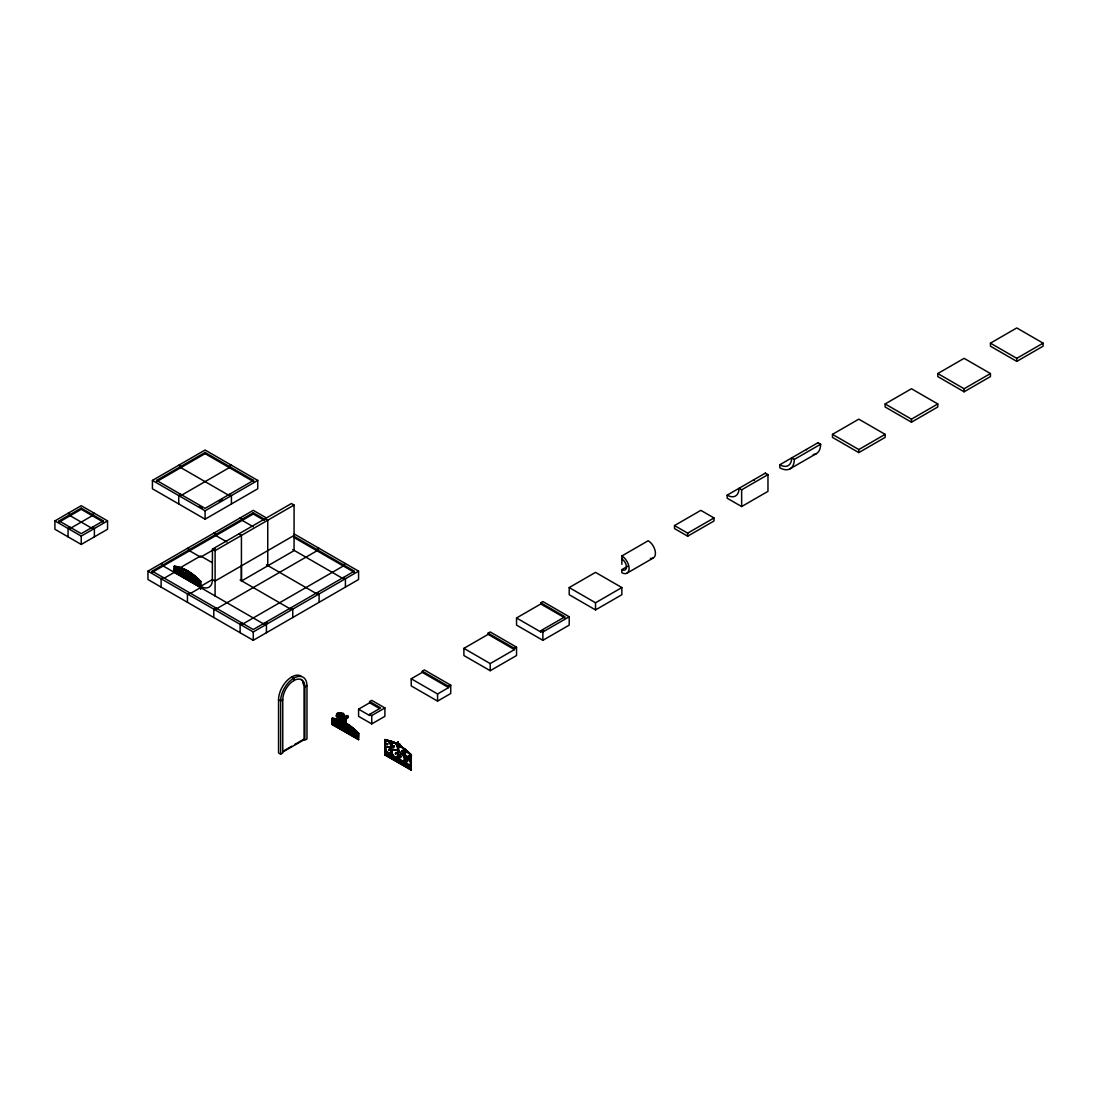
<?xml version="1.0" encoding="UTF-8"?>
<svg xmlns="http://www.w3.org/2000/svg" width="1098" height="1098" viewBox="0 0 1098 1098"><rect width="100%" height="100%" fill="white"/><g stroke="black" fill="none" stroke-linecap="round" stroke-linejoin="round"><path stroke-width="1.5" d="M241.423 580.883L241.423 565.841M341.327 723.445L340.27 721.729L340.709 718.257L341.588 716.692L344.305 715.772L344.305 714.51L343.207 713.412L339.131 712.78L337.237 713.412L336.153 715.772C337.937 718.284 342.507 718.325 344.305 715.772L342.288 717.392M341.286 722.813C340.051 722.47 340.133 716.129 343.674 716.321L343.619 715.278C346.158 717.186 331.953 715.237 337.745 717.227L339.639 717.776L340.586 715.69C343.811 720.014 331.569 711.929 338.857 716.267C346.776 716.623 332.694 716.596 339.831 717.625M348.052 716.678L347.792 716.527A1.867 1.071 -60 0 0 346.474 715.772A1.867 1.071 -60 0 0 345.156 718.051A1.867 1.071 -60 0 1 343.949 720.261A1.867 1.071 -60 0 1 342.535 719.821A1.867 1.071 -60 0 1 343.496 717.529L343.756 717.694A1.867 1.071 -60 0 0 342.796 719.972A1.867 1.071 -60 0 0 344.209 720.412A1.867 1.071 -60 0 0 345.417 718.202A1.867 1.071 -60 0 1 347.229 715.745A1.867 1.071 -60 0 1 347.668 717.982L346.803 718.559L347.517 716.678A1.482 0.865 -60 0 0 346.474 716.074A1.482 0.865 -60 0 0 345.417 717.9L345.417 730.609L352.129 734.178L345.417 730.609M346.803 718.559L347.792 716.527M397.641 755.465L397.737 755.136A1.482 0.865 60 0 0 396.625 753.352A1.482 0.865 60 0 0 395.568 753.955M397.888 755.699L396.323 757.538A4.667 2.69 60 0 1 393.098 755.671M391.986 743.044L391.492 744.65A1.867 1.071 60 0 0 392.81 746.928A1.867 1.071 60 0 0 394.127 746.173M391.67 743.73L391.561 744.609A1.867 1.071 60 0 0 392.878 746.887A1.867 1.071 60 0 0 394.182 746.132L393.853 746.009A1.482 0.865 60 0 1 392.81 746.626A1.482 0.865 60 0 1 391.753 744.801L391.917 743.964M397.572 755.973L397.737 755.136M387.855 743.744L387.525 743.62A1.482 0.865 60 0 1 386.537 744.197A1.482 0.865 60 0 1 385.48 742.372L386.304 740.779M385.48 742.372L385.576 741.672M390.888 746.324L390.229 743.044M390.339 747.505L390.943 744.773M391.19 746.489L389.708 742.124M390.888 752.446L391.039 751.705A1.482 0.865 60 0 0 389.996 749.879A1.482 0.865 60 0 0 388.87 750.524M390.339 753.626L391.286 751.842A1.853 1.071 60 0 0 389.982 749.563A1.853 1.071 60 0 0 388.61 750.373L388.939 750.497A1.482 0.865 60 0 1 389.996 749.879A1.482 0.865 60 0 1 390.984 751.746M404.915 753.667L405.862 751.883M405.258 754.628L405.08 752.857M405.231 753.777L405.601 752.528M410.625 763.851L410.693 762.287M411.036 763.247L410.089 765.032M340.476 719.286C342.274 713.796 339.543 722.649 340.229 716.651L337.923 714.249L336.839 715.278L337.415 716.637L340.97 716.802L343.619 715.278L342.521 714.249L343.207 713.412L340.229 716.967L339.145 717.392L338.857 716.267M340.984 714.578L339.474 714.578L339.131 712.78L339.639 715.278L340.805 715.278L341.066 713.769L337.745 714.359L337.237 713.412L341.19 713.055L343.825 714.578L342.521 716.898L338.857 716.692M342.288 715.018L340.915 714.455C337.951 717.104 342.411 717.241 340.215 717.57M182.529 570.411L183.119 570.795M184.793 573.609L185.795 573.911M187.827 575.228L190.105 577.946L189.199 577.466M193.824 576.532L192.37 576.285M343.509 725.819L342.645 725.764L343.756 725.915M344.964 726.643L344.854 727.672L343.674 727.452M346.748 728.88L346.405 727.48M345.884 727.549L346.652 727.59M352.06 728.688L350.948 728.537L351.676 728.839M180.868 569.121L184.999 570.205M181.335 569.533L182.062 568.915M180.868 571.564L182.68 571.523M187.209 573.115L186.44 571.372L183.256 569.272M186.948 575.366L186.18 575.448M187.882 573.211L188.307 572.758M187.209 575.544L186.742 574.652M193.824 578.962L192.891 579.332M193.921 579.415L193.44 578.152L193.77 579.003M341.354 726.066L338.829 723.555L341.354 723.815M345.088 724.653L343.605 724.817M345.17 725.119L344.154 723.376M345.582 725.064L346.048 724.584M345.98 724.872L346.268 724.762M345.088 727.096L344.154 727.452A1.867 1.071 -60 0 1 342.782 726.67L343.043 726.519A1.482 0.865 -60 0 0 344.099 727.123A1.482 0.865 -60 0 0 345.156 725.311L344.717 723.431M351.799 730.966L349.535 730.87M351.566 731.543L351.566 730.28M340.023 717.351L339.227 717.049L339.639 717.776M341.19 713.055L341.135 713.837L339.309 713.837M391.862 744.005L393.304 742.742A4.282 2.471 60 0 1 396.254 744.444M397.641 755.932L396.803 757.03M397.503 756.893L397.943 755.328A1.867 1.071 60 0 0 396.625 753.05A1.867 1.071 60 0 0 395.307 753.804L395.637 753.928M385.645 740.875L385.165 742.275A1.853 1.071 60 0 0 386.482 744.554A1.853 1.071 60 0 0 387.786 743.785M385.645 746.983L385.576 750.222M390.943 746.283L390.161 747.216M390.943 752.405L390.161 753.338M405.258 753.104L406.04 752.171M410.693 763.81L409.911 764.743M176.778 568.476L175.2 567.625M178.233 570.274L180.607 571.907M333.229 719.588L334.753 720.48M352.266 731.803L353.968 732.366L352.609 732.188M357.934 733.862L357.248 732.709M194.703 580.156L196.871 581.199M199.644 581.597C203.432 583.038 184.601 567.666 200.22 581.638L200.22 584.15L187.717 576.93L187.717 578.454L194.168 582.173L187.442 578.605L187.442 571.029L180.731 568.174L187.442 571.029M336.221 722.553L337.662 722.951M341.231 715.896L342.521 714.249M358.126 733.642L356.493 733.025M340.037 717.008L339.255 717.214M339.378 717.392L342.192 716.733M174.555 566.925L180.731 567.995L180.731 574.721L187.442 578.303L180.731 574.721M174.719 567.213L175.68 567.007M174.555 568.407L175.241 568.38M179.99 571.893L180.676 571.866L179.715 571.934M194.291 578.33L195.993 578.619M200.248 583.45L198.038 581.281M332.516 718.929L338.706 720L338.706 726.725L345.417 730.294L338.706 726.725M333.133 719.423L333.641 719.012M338.637 723.87L337.511 723.788M352.266 730.335L353.323 730.445M337.594 713.618L336.633 715.69L338.157 717.392M338.321 714.853L337.415 716.637M338.047 716.198L338.747 715.402M338.747 716.541L340.586 715.69M337.745 714.359C339.653 718.339 341.698 715.32 339.68 717.227M341.807 717.447L342.823 716.363M392.494 749.55L391.917 750.044A4.351 2.512 60 0 0 391.917 753.667M393.304 755.451L392.219 753.612A3.994 2.306 60 0 1 392.151 750.318L394.017 749.769M404.05 760.447L402.911 761.079A4.282 2.471 60 0 1 399.946 759.363M403.707 761.216L404.284 760.722A4.351 2.512 60 0 0 404.215 757.14L403.035 755.136M386.304 746.901C383.833 749.165 387.512 754.257 390.408 753.599M340.805 717.776L343.207 716.857L340.613 717.625L341.451 717.159M54.9 520.891L81.225 505.684L107.549 520.891L107.549 529.25L81.225 544.443L54.9 529.25L54.9 520.891L81.225 536.085L107.549 520.891M59.114 520.891L81.225 508.127L103.349 520.891L103.349 522.099L81.225 509.335L59.114 522.099L59.114 520.891L81.225 533.655L103.349 520.891M94.387 513.288L92.287 514.509L92.287 515.717L70.176 528.495L70.176 527.273L68.062 528.495L68.062 536.853M152.43 480.416L205.093 450.015L257.742 480.416L257.742 488.775L205.093 519.176L152.43 488.775L152.43 480.416L205.093 510.803L257.742 480.416M156.643 480.416L205.093 452.445L253.528 480.416L253.528 481.624L205.093 453.652L156.643 481.624L156.643 480.416L205.093 508.374L253.528 480.416M231.417 465.209L229.304 466.43L229.304 467.638L180.868 495.61L180.868 494.388L178.754 495.61L178.754 503.968M219.339 501.374L222.18 499.727M294.223 533.999L358.579 571.152L358.579 579.511L253.267 640.312L147.956 579.511L147.956 571.152L253.267 510.35L266.43 517.954M152.169 571.152L253.267 512.78L264.33 519.176L264.33 520.383L253.267 514.001L152.169 572.374L152.169 571.152L253.267 629.525L354.366 571.152L293.578 536.057M174.157 572.442L174.417 566.211A48.408 27.944 60 0 1 200.742 581.418L200.618 589.393M180.731 567.995L180.47 572.744L174.417 569.258L200.481 584.301L194.168 580.952L194.428 582.324L200.481 585.824L194.168 582.475L194.168 575.613L187.717 571.18L193.893 575.764L194.168 580.348L181.005 573.06L181.005 574.57M163.231 577.534L161.118 578.756L161.118 587.114M212.312 562.711L200.618 555.959L174.28 571.152L200.618 586.359L212.312 579.593L212.463 549.11L291.437 503.515L294.072 505.039L294.072 550.633L241.423 581.034L241.423 535.44L238.788 533.916M164.604 577.96L178.672 569.835M215.235 548.726L200.618 557.166L189.556 550.784L189.556 549.576L187.442 548.355M212.463 549.11L215.098 550.633L294.072 505.039M174.417 571.084L180.731 574.419L174.678 570.933L174.678 569.409L187.182 576.628L187.182 571.18M200.742 581.418L200.481 581.569A48.408 27.944 60 0 0 174.157 566.362M190.942 593.153L200.742 587.499L174.417 572.291L174.417 566.211M294.072 535.44L215.098 581.034L212.463 579.511A16.758 9.676 60 0 1 200.618 586.359M319.093 548.355L316.979 549.576L316.979 550.784L215.881 609.157L215.881 607.935L213.781 609.157L213.781 617.515M345.417 563.549L343.303 564.77L343.303 565.992L242.205 624.35L242.205 623.142L240.105 624.35L240.105 632.709M161.118 563.549L163.231 564.77L163.231 565.992L264.33 624.35L267.253 622.662M147.956 571.152L253.267 631.954L358.579 571.152M291.711 676.944L293.811 678.166L293.811 680.595A15.633 9.031 -60 0 0 282.762 699.742L280.649 700.963L278.549 699.742A18.611 10.747 -60 0 1 286.674 681.007A18.611 10.747 -60 0 1 301.017 676.025M304.873 686.977L306.973 685.77L306.973 738.968L304.873 740.176L304.873 686.977A15.633 9.031 -60 0 0 293.811 680.595M332.118 718.366L332.378 718.216A48.408 27.944 60 0 1 358.717 733.423L358.442 739.654L332.118 724.447L332.118 718.366A48.408 27.944 60 0 1 358.442 733.574M339.776 723.211L340.641 723.527L340.215 716.514L340.215 717.269M338.706 720L338.445 724.749L332.378 721.262L358.442 736.305L352.129 732.956L352.389 734.329L358.442 737.829L352.129 734.48L352.129 727.617L345.678 723.184L351.868 727.768L352.129 732.352L338.966 725.051L338.966 726.574M282.9 751.334L291.752 746.228M294.689 744.526L303.542 739.421M332.653 722.923L338.706 726.423L332.653 722.923L332.653 721.413L345.156 728.633L345.678 718.051A1.482 0.865 -60 0 1 347.133 716.088A1.482 0.865 -60 0 1 347.476 717.872M369.642 702.789L369.642 701.567L371.742 700.359L384.904 707.949L384.904 716.321L371.742 723.911L358.579 716.321L358.579 709.171L369.642 702.789L379.318 708.375M422.291 671.166L424.404 669.958L450.729 685.152L450.729 693.511L437.567 701.114L411.228 685.921L411.228 678.77L422.291 672.388L448.615 687.581L448.615 686.374L422.291 671.166L422.291 672.388M488.116 633.175L490.216 631.954L516.54 647.161L516.54 655.52L490.216 670.713L463.891 655.52L463.891 648.369L488.116 634.383L514.44 649.591L514.44 648.369L488.116 633.175L488.116 634.383M540.765 603.982L540.765 602.775L542.879 601.553L569.203 616.76L569.203 625.119L542.879 640.312L516.54 625.119L516.54 617.968L540.765 603.982L564.99 617.968M621.852 564.317L621.852 555.959L648.191 540.751A10.239 5.915 60 0 1 655.341 551.937A10.239 5.915 60 0 1 650.428 558.36M674.515 525.558L700.84 510.35L714.002 517.954L714.002 520.987L687.677 536.195L674.515 528.591L674.515 525.558L687.677 533.148L714.002 517.954M727.164 495.157L765.347 473.114L767.969 474.638L767.969 491.355L741.644 506.549L727.164 498.19L727.164 495.157A16.758 9.676 60 0 0 739.009 488.308L741.644 489.832L767.969 474.638M820.631 444.237L794.307 459.431A20.478 11.817 60 0 1 779.827 467.789L779.827 464.756L817.996 442.714L820.631 444.237A20.478 11.817 60 0 1 813.22 454.545M832.476 434.355L858.801 419.148L885.139 434.355L885.139 437.388L858.801 452.596L832.476 437.388L832.476 434.355L858.801 449.549L885.139 434.355M885.139 403.954L911.464 388.747L937.788 403.954L937.788 406.987L911.464 422.195L885.139 406.987L885.139 403.954L911.464 419.148L937.788 403.954M937.788 373.553L964.113 358.346L990.451 373.553L990.451 376.587L964.113 391.794L937.788 376.587L937.788 373.553L964.113 388.747L990.451 373.553M990.451 343.152L1016.775 327.945L1043.1 343.152L1043.1 346.186L1016.775 361.393L990.451 346.186L990.451 343.152L1016.775 358.346L1043.1 343.152M283.435 751.636L304.064 739.723L304.064 686.511A15.633 9.031 -60 0 0 300.825 679.36M345.047 717.172C351.099 731.611 328.398 712.863 345.156 723.184M278.549 699.742L278.549 752.954L280.649 754.161L282.762 752.94L282.762 699.742M332.118 724.447L358.717 739.503M569.203 587.567L595.528 572.374L621.852 587.567L621.852 594.718L595.528 609.912L569.203 594.718L569.203 587.567L595.528 602.775L621.852 587.567M345.417 718.202L344.209 716.033M790.066 468.805L816.39 453.611M358.579 709.171L369.642 715.553L369.642 714.345L380.69 707.949L369.642 701.567M621.852 555.959A10.239 5.915 60 0 1 629.099 568.49A10.239 5.915 60 0 1 621.852 572.676L621.852 569.629L627.713 566.252M369.642 714.345L371.742 715.553L384.904 707.949M358.442 739.654L358.442 733.491L352.389 727.905L358.181 733.642L358.442 736.003L345.678 728.935L345.678 730.458M626.972 573.183L653.31 557.976M358.717 733.423L357.701 733.121M543.62 630.307L540.765 631.954L540.765 630.732L564.99 616.76L540.765 602.775M448.615 686.374L450.729 685.152M514.44 648.369L516.54 647.161M540.765 630.732L542.879 631.954L569.203 616.76M411.228 678.77L437.567 693.977L448.615 687.581M463.891 648.369L490.216 663.576L514.44 649.591M384.78 739.654C396.625 742.495 412.793 748.946 384.78 739.654L384.78 754.848L411.105 770.055L411.366 754.697L398.341 744.142L398.066 741.877L397.805 744.142M391.355 757.126L398.066 760.694L391.355 757.126L391.355 741.287L385.302 739.874L391.615 741.301L398.066 744.32L411.105 754.848M391.094 741.438L391.355 754.999L385.041 751.65L411.105 766.706L404.778 763.357L405.052 764.73L411.105 768.229L404.778 764.881L404.778 748.905L398.341 744.471L404.517 749.056L404.778 762.753L391.615 755.451L391.615 756.975M391.355 741.452L398.341 744.142M385.302 753.324L391.355 756.824L385.302 753.324L385.041 751.965L391.615 755.15L391.615 741.301M384.78 754.848L411.366 769.89M411.105 770.055L411.105 754.765L405.052 749.179L410.844 754.916L411.105 766.404L398.341 759.336L398.341 760.859L404.778 764.579L398.066 761.01L398.066 741.877M341.698 716.994L343.619 716.321M341.066 717.392L340.421 716.486M343.029 723.033L340.943 723.623M184.725 573.65L185.535 573.815M193.797 576.615L192.891 575.242M351.813 728.894L350.866 727.247M181.239 571.468L182.062 571.344M339.2 721.029L340.037 720.919M339.2 723.472L339.968 723.39M342.782 726.368A1.482 0.865 -60 0 0 343.839 726.972A1.482 0.865 -60 0 0 344.882 725.16L345.417 725.16A1.867 1.071 -60 0 1 344.099 727.439M338.157 715.018L340.915 714.455M338.637 715.608L341.698 715.402L342.233 716.569L340.764 717.227M339.145 716.143L340.613 715.91M340.421 717.351L342.851 716.651M340.984 717.831L342.7 717.227M341.478 723.376L344.47 723.129M340.531 723.28L342.192 723.692L340.709 722.964M392.439 742.632L393.166 742.399A4.667 2.69 60 0 1 396.392 744.266L397.503 746.311A4.351 2.512 60 0 1 397.572 749.893L396.323 750.579L393.235 749.728M392.439 749.577L393.166 749.358M396.872 756.989L396.2 757.195A4.282 2.471 60 0 1 393.235 755.493L391.986 753.626M403.776 761.189L403.035 761.408A4.667 2.69 60 0 1 399.809 759.555L398.698 757.496M386.057 740.519L387.484 740.45M386.235 740.807L388.267 741.054M386.057 746.64L387.484 746.558M386.235 746.928L389.049 747.518M390.229 747.189L388.912 747.258M390.408 747.477L388.98 747.56M390.229 753.31L387.539 752.514M405.807 751.924L407.221 751.842M409.979 764.702L407.221 763.947L405.327 760.708M410.144 764.99L408.731 765.073M342.768 715.923L344.978 716.637M343.029 716.074L343.798 715.992M342.7 723.211L344.209 722.978L345.417 725.16M343.674 723.28L342.192 723.39M198.381 581.007L200.412 581.789L198.038 579.813M336.002 722.319L337.004 722.717M176.764 568.352L175.845 567.968M332.859 718.943L334.149 719.259L333.408 718.902M333.463 720.343L332.516 720.412L334.217 721.935L333.408 721.468M337.58 722.278L338.294 722.374M337.951 722.429L336.935 720.864L337.745 721.331M339.309 717.749L341.135 717.749M183.16 570.589L182.46 570.452M187.758 575.27L188.691 575.585M351.429 728.688L351.333 727.754M188.019 572.607L190.874 573.554M186.18 573.019L186.948 573.197M186.372 573.197L187.058 572.689M193.66 579.497L190.874 578.426M339.845 720.741L339.241 721.578M345.98 724.611L348.066 725.256M346.213 724.804L347.352 724.968M344.154 725.023L345.156 725.311M393.098 749.399L393.949 749.44M396.254 750.209L393.88 749.481M395.486 750.167L397.339 749.618A3.994 2.306 60 0 0 397.339 746.283L396.2 744.485M386.688 740.381L389.776 742.083M406.548 752.075L409.403 753.64L410.625 756.206M389.776 753.736L387.416 752.761L385.645 750.181M194.854 579.922L197.393 582.228L195.801 581.35M194.675 579.771L194.977 580.485M352.815 731.927L353.35 732.078M180.47 568.146L174.678 566.595L174.678 569.107M338.445 720.151L332.653 718.6L332.653 721.098M174.953 568.256L175.68 568.49M180.264 570.535L178.301 569.78M180.264 572.017L178.356 571.221M194.703 578.179L195.417 578.399M199.287 583.189L200.014 583.422M332.914 720.261L333.641 720.48M337.511 722.319L338.225 722.539M352.664 730.184L353.391 730.403M357.248 735.193L357.975 735.413M181.815 568.778L182.68 569.08M189.391 572.964L187.58 573.005L189.391 574.981M186.248 572.978L184.931 572.511M185.699 573.019L186.44 573.156M184.862 574.981L186.248 575.407M185.576 575.283L186.44 575.599M192.287 579.154L193.152 579.47M339.776 720.768L340.641 721.084M343.537 724.845L344.401 725.16M343.537 727.288L344.401 727.603M350.248 731.158L351.113 731.474M343.413 716.17L344.278 716.5M341.066 713.769L342.7 714.359M340.805 715.278L342.398 716.87M337.594 716.651L339.68 717.419M352.911 731.872L353.391 732.888M357.605 733.601L357.358 733.478M175.433 566.897L176.256 567.227M175.433 568.38L176.86 569.052L176.064 568.613M178.96 570.095L179.784 570.425M178.96 571.564L179.784 571.893M198.711 582.969L199.534 583.299L198.038 582.654M333.408 720.37L333.572 720.521M336.935 722.1L337.745 722.429M336.935 723.568L337.745 723.898M353.144 730.294L353.968 730.623M357.495 735.303L356.672 734.974L357.975 734.919M189.199 572.827L190.036 573.115M182.474 571.385L183.393 571.811M184.862 572.552L185.768 572.978M183.256 574.158L185.768 575.407M340.517 720.919L342.96 722.21M340.449 720.961L341.354 721.386M340.449 723.39L342.892 724.515M342.823 724.556L343.743 724.982M343.674 725.023L341.231 723.719M342.823 726.986L343.743 727.411M350.454 731.282L347.942 730.046M387.484 740.779L388.98 741.562M407.166 751.883L408.003 752.185M387.416 746.599L388.98 747.23M408.799 765.032L407.166 764.167M176.133 567.103L177.574 567.968M176.064 567.131L176.929 567.542M195.801 578.536L196.666 578.934M178.301 571.248L179.152 571.66M334.025 719.135L335.549 719.972M334.821 720.919L334.094 720.576L334.89 721.015M336.262 721.784L337.127 722.182M353.776 730.541L354.64 730.939M336.262 723.253L337.127 723.664M356.013 734.658L356.864 735.056M189.968 573.156L190.874 573.664M183.256 571.715L184.999 572.662M188.554 575.489L189.899 576.313M184.093 574.583L184.999 575.091M190.805 578.454L191.711 578.962M341.3 721.413L342.054 721.825M350.454 726.656L347.997 725.119L348.835 725.654M350.674 728.386L350.344 728.276M343.688 725.778L344.374 726.162L343.633 725.805M346.529 727.48L348.066 728.55M342.054 726.684L342.892 727.123L341.231 726.162M349.603 730.829L347.16 729.47M334.149 720.082L333.284 719.629M176.792 567.488L179.784 569.327L178.96 568.874M196.542 578.879L197.393 579.332M176.792 568.956L178.425 569.835M177.574 570.864L178.425 571.317M334.753 719.478L336.386 720.357M354.503 730.884L356.068 731.79M334.753 720.961L336.386 721.839M336.331 723.211L335.604 722.827L336.386 723.321M354.503 733.848L356.136 734.713M794.307 459.431L791.672 457.907A16.758 9.676 60 0 1 779.827 464.756M516.54 617.968L540.765 631.954M178.754 465.209L180.868 466.43L180.868 467.638L229.304 495.61M229.304 494.388L231.417 495.61L231.417 503.968M265.112 518.709L267.747 520.232L267.747 565.841M293.578 537.279L354.366 572.374M240.105 517.954L242.205 519.176L242.205 520.383L253.267 526.766M343.303 577.534L345.417 578.756L345.417 587.114M292.754 549.576L343.303 578.756M199.383 506.302L202.238 507.949M213.781 533.148L215.881 534.369L215.881 535.591L226.943 541.973M266.43 564.77L316.979 593.949L316.979 592.742L319.093 593.949L319.093 602.308M240.105 579.964L290.654 609.157L290.654 607.935L292.754 609.157L292.754 617.515M197.805 580.279L198.45 580.979M68.062 513.288L70.176 514.509L70.176 515.717L92.287 528.495L92.287 527.273L94.387 528.495L94.387 536.853M344.484 716.761L345.156 718.353A1.482 0.865 -60 0 1 344.196 720.11A1.482 0.865 -60 0 1 343.07 719.766A1.482 0.865 -60 0 1 343.825 717.941L343.756 717.694M410.789 756.989A1.482 0.865 60 0 1 409.732 757.593A1.482 0.865 60 0 1 408.689 755.767L408.36 755.657A1.853 1.071 60 0 0 409.664 757.936A1.853 1.071 60 0 0 411.036 757.126M339.955 721.043L340.49 722.855M399.329 758.485L398.574 755.932A1.482 0.865 60 0 1 399.384 754.957A1.482 0.865 60 0 1 400.564 756.851L400.907 756.961A1.867 1.071 60 0 0 399.411 754.587A1.867 1.071 60 0 0 398.313 755.863M356.356 733.011L355.766 732.284L356.342 732.819M391.615 755.15L398.066 758.883L397.805 744.471M197.393 579.264L198.175 579.744L197.324 579.305M196.542 580.375L198.903 581.72M176.792 570.452L177.643 570.891M355.354 731.268L356.864 732.242L356.013 731.817M356.136 733.231L353.144 731.392M352.664 732.435L355.354 734.233M334.753 722.443L335.604 722.896M199.109 581.405L198.313 580.856M190.805 573.595L191.711 574.076M189.968 578.042L190.874 578.522M181.815 573.005L184.162 574.652M348.766 725.6L349.603 726.135M349.603 728.578L347.16 727.027M192.781 576.45L192.054 576.038M188.897 575.668L189.625 576.079M340.215 722.374L339.474 721.715M195.801 579.868L196.666 580.307M178.301 568.407L179.098 568.888M176.064 569.944L176.929 570.384M353.844 731.831L354.64 732.311M356.013 733.286L356.864 733.725M336.262 720.412L337.127 720.851M354.572 733.821L353.144 732.86M334.025 721.949L334.89 722.388M198.848 581.158L197.777 580.43M407.948 752.226L408.799 752.748M408.799 758.869L406.04 756.316M407.166 758.045L409.403 759.761M400.66 753.159L403.103 755.095M402.252 754.532L399.809 752.597M191.574 574.172L192.479 574.652M189.254 574.995L190.105 575.503M191.574 576.615L192.411 577.123L189.199 575.023M183.393 574.062L181.294 572.442M349.535 726.176L351.635 727.796M342.823 722.306L344.401 723.362M350.454 729.086L347.229 727M349.535 728.619L351.113 729.676M340.449 725.586L341.286 726.121M192.507 576.176L191.779 575.805M181.046 569.491L181.98 570.095M186.729 574.405L187.209 574.872M198.711 580.266L199.946 581.213M194.36 578.289L195.993 579.854L195.183 579.387M198.711 581.748L199.795 582.558M195.938 581.364L194.703 580.43M176.256 569.931L174.953 569.025L175.68 569.478M356.672 732.27L357.495 732.737M356.672 733.752L357.975 734.644M353.968 731.858L352.664 730.952M196.117 580.609L196.913 581.322L196.336 580.773M192.287 574.707L193.152 575.242M185.576 570.836L186.372 571.399M192.287 577.136L193.66 578.234M347.352 726.986L345.98 725.888M346.488 728.88L347.352 729.415M339.776 724.996L340.517 725.545M189.419 576.134L189.981 576.628M344.017 716.349L345.156 718.353M344.017 723.308L345.17 724.46M195.362 579.442L194.401 578.591M179.537 569.313L180.566 570.123L179.99 569.711M353.391 731.405L352.321 730.294M342.137 714.853L343.043 715.772M338.637 717.447L337.621 715.553M408.731 752.789L410.57 755.342M408.731 758.91L410.968 763.288M407.221 758.004L405.382 755.465M388.98 741.383L389.653 742.248M388.912 741.603L390.161 743.085M407.221 764.126L404.984 759.747A1.853 1.071 60 0 1 406.287 758.979A1.853 1.071 60 0 1 407.605 761.257L407.262 761.147A1.482 0.865 60 0 0 406.219 759.322A1.482 0.865 60 0 0 405.162 759.926L405.258 760.749M386.812 751.869L387.484 752.734M402.197 754.573L402.966 755.273M400.729 753.118L398.698 750.552A4.351 2.512 60 0 1 398.698 746.928L399.878 746.269A4.667 2.69 60 0 1 403.103 748.136M350.866 729.676L351.635 730.239M345.609 724.968L346.748 726.437M346.68 728.907L345.609 727.398M339.268 724.447L339.968 725.037M192.891 577.685L193.591 578.275M186.18 571.372L186.88 571.962M188.074 573.842L188.774 574.432M180.937 571.523L182.062 572.991M174.953 568.75L174.609 568.366M409.458 759.651L410.625 762.328M402.911 755.314L403.584 756.151M399.398 751.499L400.015 752.377M399.219 758.553L399.878 759.514A4.667 2.69 60 0 0 403.103 761.367M351.333 730.197L351.731 731.007M193.591 575.832L194.03 576.725M188.307 573.925L187.607 573.06M187.648 575.393L188.307 576.354M405.972 756.357L405.327 754.587M404.215 750.181L403.035 748.177A4.667 2.69 60 0 0 399.809 746.311M403.707 756.097L404.215 757.14M403.515 756.193L403.995 757.153A3.994 2.306 60 0 1 403.995 760.489M399.329 751.526L398.931 750.538A3.994 2.306 60 0 1 398.862 747.244L400.015 746.613A4.282 2.471 60 0 1 402.966 748.314M344.484 723.719L344.882 725.16M340.037 716.212L340.229 716.967M339.858 715.69L340.023 716.486M410.625 755.3L410.968 757.167A1.853 1.071 60 0 1 409.664 757.936A1.853 1.071 60 0 1 408.415 755.616M410.419 755.3L410.872 756.275M410.419 761.422L410.872 762.396M404.984 753.626L405.533 755.493M405.011 754.559L405.327 755.493M390.668 743.909L391.121 744.883M404.284 750.14L404.654 752.254A1.867 1.071 60 0 1 403.337 753.008A1.867 1.071 60 0 1 402.019 750.73L402.348 750.84A1.482 0.865 60 0 0 403.405 752.665A1.482 0.865 60 0 0 404.448 752.061L404.352 751.142M404.284 751.169L402.911 748.356A4.282 2.471 60 0 0 399.946 746.654M398.629 757.538L398.286 755.877A1.867 1.071 60 0 1 399.343 754.628A1.867 1.071 60 0 1 400.839 757.002M339.68 715.1L339.831 715.91M410.693 756.165L410.721 757.016A1.482 0.865 60 0 1 409.678 757.634A1.482 0.865 60 0 1 408.621 755.808M398.574 756.549L398.533 755.946A1.482 0.865 60 0 1 399.452 754.916A1.482 0.865 60 0 1 400.633 756.81M1016.775 358.346L1016.775 361.393M964.113 388.747L964.113 391.794M911.464 419.148L911.464 422.195M858.801 449.549L858.801 452.596M741.644 489.832L741.644 506.549M687.677 533.148L687.677 536.195M595.528 602.775L595.528 609.912M542.879 631.954L542.879 640.312M490.216 663.576L490.216 670.713M437.567 693.977L437.567 701.114M410.844 766.857L410.844 768.38M405.052 749.179L405.052 762.904M404.517 763.206L404.517 764.73M398.341 744.471L398.341 759.034M397.805 759.336L397.805 760.859M391.094 755.451L391.094 756.975M385.302 739.874L385.302 751.499M385.041 739.489L385.041 754.697M371.742 715.553L371.742 723.911M358.181 736.456L358.181 737.98M352.389 727.905L352.389 732.503M351.868 732.805L351.868 734.329M345.678 723.184L345.678 728.633M345.156 728.935L345.156 730.458M343.358 715.086L343.358 716.061M342.823 715.553L343.043 716.637M340.215 716.514L340.229 721.194M338.966 720.014L338.966 724.749M338.445 725.051L338.445 726.574M338.211 715.951L338.047 716.87M337.086 715.086L337.086 716.061M332.378 718.216L332.378 724.296M280.649 754.161L280.649 700.963A18.611 10.747 -60 0 1 293.811 678.166A18.611 10.747 -60 0 1 306.973 685.77M266.43 632.709L266.43 624.35L264.33 623.142L264.33 624.35M253.267 512.78L253.267 514.001M253.267 631.954L253.267 640.312M215.098 550.633L215.098 596.077M205.093 452.445L205.093 453.652M205.093 510.803L205.093 519.176M200.481 581.487L200.481 587.65M200.22 584.452L200.22 585.975M194.428 575.901L194.428 580.499M193.893 580.801L193.893 582.324M189.556 593.949L189.556 592.742L187.442 593.949L187.442 602.308M187.717 571.18L187.717 576.628M187.182 576.93L187.182 578.454M181.005 568.023L181.005 572.744M180.47 573.06L180.47 574.57M81.225 508.127L81.225 509.335M81.225 536.085L81.225 544.443M621.852 558.992A6.519 3.761 60 0 1 626.464 566.98A6.519 3.761 60 0 1 621.852 569.629M302.691 681.817A15.633 9.031 -60 0 1 303.446 684.617M344.882 718.202A1.482 0.865 -60 0 1 343.921 719.959A1.482 0.865 -60 0 1 342.796 719.615A1.482 0.865 -60 0 1 343.564 717.79M345.156 724.996A1.867 1.071 -60 0 1 343.839 727.288A1.867 1.071 -60 0 1 342.521 726.519M397.284 749.66A3.994 2.306 60 0 0 397.284 746.324A4.282 2.471 60 0 1 397.38 749.92M391.231 751.883A1.853 1.071 60 0 0 389.914 749.605A1.853 1.071 60 0 0 388.678 750.332M392.11 753.585A4.282 2.471 60 0 1 392.11 750.016M404.38 752.089A1.482 0.865 60 0 1 403.337 752.706A1.482 0.865 60 0 1 402.28 750.881M404.915 759.789A1.853 1.071 60 0 1 406.219 759.02A1.853 1.071 60 0 1 407.536 761.298M392.219 753.612A3.994 2.306 60 0 1 392.219 750.277M393.921 745.981A1.482 0.865 60 0 1 392.878 746.585A1.482 0.865 60 0 1 391.821 744.76M404.723 752.212A1.867 1.071 60 0 1 403.405 752.967A1.867 1.071 60 0 1 402.088 750.689M405.231 759.898A1.482 0.865 60 0 1 406.287 759.294A1.482 0.865 60 0 1 407.331 761.106M402.966 761.038A4.282 2.471 60 0 1 400.015 759.336M754.422 480.444A16.758 9.676 60 0 1 753.489 479.95M765.347 473.114A16.758 9.676 60 0 1 765.333 473.65M806.618 449.809A16.758 9.676 60 0 1 806.152 449.549M817.996 442.714A16.758 9.676 60 0 1 817.983 443.249M198.175 582.709L197.324 582.256L198.107 582.75"/></g></svg>
